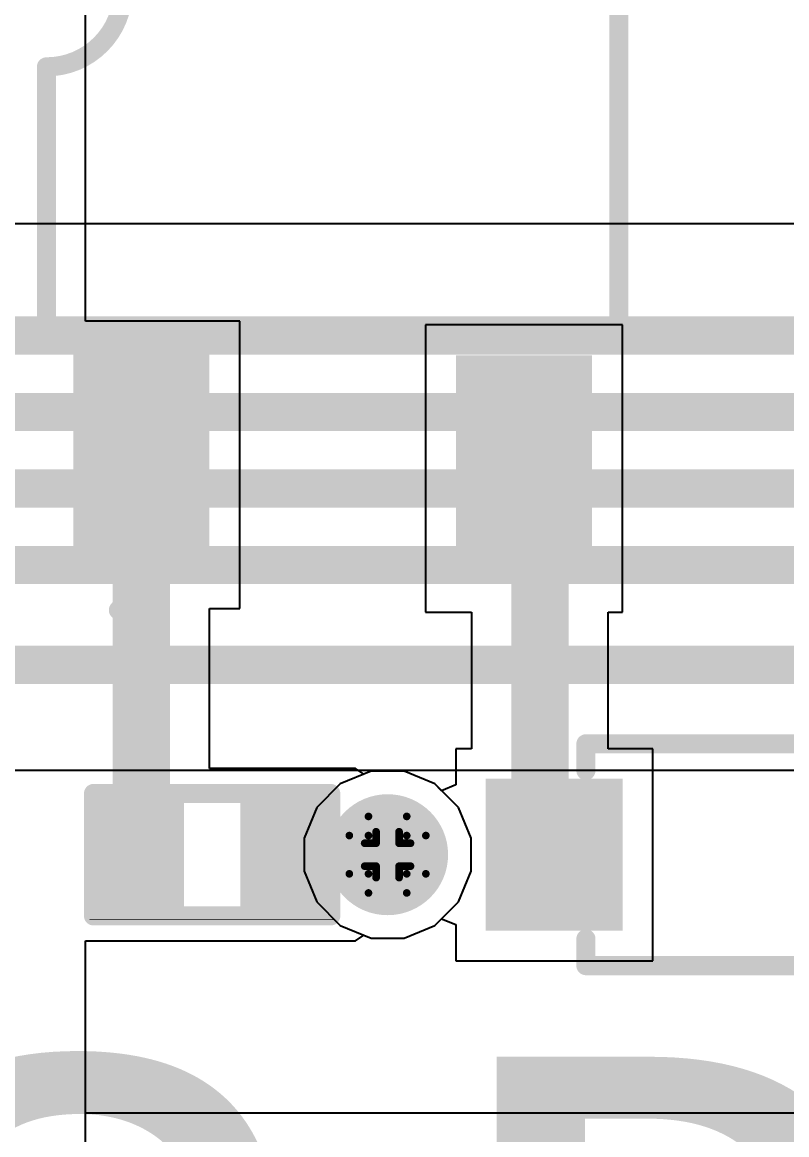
# Model space of a CAD drawing. Header units: inches. Extents: x -3 to 5259, y -3 to 5282.
# Drawn here: x 96.69 to 101.76, y 11.72 to 19.11 of the extents above; entities that cross this region are included whole.
import ezdxf

# ---------------------------------------------------------------- set-up
doc = ezdxf.new("R2010")
doc.units = ezdxf.units.IN
for name, color, linetype in [('Bottom Layer', 5, 'Continuous'), ('Bottom Solder', 6, 'Continuous'), ('Drill Drawing', 1, 'Continuous'), ('Layer 1', 16, 'Continuous'), ('Layer 2', 76, 'Continuous'), ('Top Layer', 1, 'Continuous'), ('Top Overlay', 2, 'Continuous'), ('Top Paste', 8, 'Continuous'), ('Top Solder', 216, 'Continuous'), ('Via Holes', 16, 'Continuous')]:
    doc.layers.add(name, color=color, linetype=linetype)
doc.styles.add('Arial Black_Bold', font='', dxfattribs={"height": 0.2})
doc.styles.get('Arial Black_Bold').set_extended_font_data('Arial Black', bold=True)

# ---------------------------------------------------------------- blocks, each defined once
blk = doc.blocks.new('SO_5_12')
at = {"layer": 'Top Layer'}
for points in [[(-3.84985641, 0.8699995300000001), (-3.84985641, 1.67000047), (-2.44985667, 1.67000047), (-2.44985667, 0.8699995300000001)], [(-3.87499987, -1.67000047), (-3.87499987, -0.8699995300000001), (-2.47500013, -0.8699995300000001), (-2.47500013, -1.67000047)]]:
    blk.add_hatch(color=1, dxfattribs=at).paths.add_polyline_path(points)
at = {"layer": 'Top Paste'}
for points in [[(-3.84985641, 0.8699995300000001), (-3.84985641, 1.67000047), (-2.44985667, 1.67000047), (-2.44985667, 0.8699995300000001)], [(-3.87499987, -1.67000047), (-3.87499987, -0.8699995300000001), (-2.47500013, -0.8699995300000001), (-2.47500013, -1.67000047)]]:
    blk.add_hatch(color=8, dxfattribs=at).paths.add_polyline_path(points)
at = {"layer": 'Top Solder'}
for points in [[(-3.900656409999999, 0.81919953), (-3.900656409999999, 1.72080047), (-2.39905667, 1.72080047), (-2.39905667, 0.81919953)], [(-3.92579987, -1.72080047), (-3.92579987, -0.81919953), (-2.42420013, -0.81919953), (-2.42420013, -1.72080047)]]:
    blk.add_hatch(color=216, dxfattribs=at).paths.add_polyline_path(points)
at = {"layer": 'Top Overlay'}
for points in [[(-2.29997, 1.8998692, 0.127, 0.127, 0), (-2.29997, 1.797685, 0.127, 0.127, 0)], [(-2.29997, 1.8998692, 0.127, 0.127, 0), (-0.5079745999999999, 1.8998692, 0.127, 0.127, 0)], [(0.508, 1.8998692, 0.127, 0.127, -0.9999999999999999), (-0.507746, 1.8998184, 0.127, 0.127, 0)], [(-4.115054, 1.4224, 0.127, 0.127, 0), (-3.988054, 1.2954, 0.127, 0.127, 0)], [(-4.115054, 1.4224, 0.127, 0.127, 0), (-4.115054, 1.1684, 0.127, 0.127, 0)], [(-3.988054, 1.2954, 0.127, 0.127, 0), (-4.115054, 1.1684, 0.127, 0.127, 0)], [(-2.29997, 0.7421118, 0.127, 0.127, 0), (-2.29997, -0.7421371999999999, 0.127, 0.127, 0)], [(-2.29997, -1.798066, 0.127, 0.127, 0), (-2.29997, -1.9000724, 0.127, 0.127, 0)], [(-2.29997, -1.9000724, 0.127, 0.127, 0), (2.2999954, -1.9000724, 0.127, 0.127, 0)]]:
    blk.add_lwpolyline(points, format="xyseb", dxfattribs=at)
for points in [[(-2.33172, 1.8998692, 0.0635, 0.0635, 1), (-2.26822, 1.8998692, 0.0635, 0.0635, 1)], [(-2.33172, 1.8998692, 0.0635, 0.0635, 1), (-2.26822, 1.8998692, 0.0635, 0.0635, 1)], [(-0.5397246, 1.8998692, 0.0635, 0.0635, 1), (-0.4762245999999999, 1.8998692, 0.0635, 0.0635, 1)], [(-0.539496, 1.8998184, 0.0635, 0.0635, 1), (-0.475996, 1.8998184, 0.0635, 0.0635, 1)], [(-2.33172, 1.797685, 0.0635, 0.0635, 1), (-2.26822, 1.797685, 0.0635, 0.0635, 1)], [(-4.146803999999999, 1.4224, 0.0635, 0.0635, 1), (-4.083303999999999, 1.4224, 0.0635, 0.0635, 1)], [(-4.146803999999999, 1.4224, 0.0635, 0.0635, 1), (-4.083303999999999, 1.4224, 0.0635, 0.0635, 1)], [(-4.019804, 1.2954, 0.0635, 0.0635, 1), (-3.956304, 1.2954, 0.0635, 0.0635, 1)], [(-4.019804, 1.2954, 0.0635, 0.0635, 1), (-3.956304, 1.2954, 0.0635, 0.0635, 1)], [(-4.146803999999999, 1.1684, 0.0635, 0.0635, 1), (-4.083303999999999, 1.1684, 0.0635, 0.0635, 1)], [(-4.146803999999999, 1.1684, 0.0635, 0.0635, 1), (-4.083303999999999, 1.1684, 0.0635, 0.0635, 1)], [(-2.33172, 0.7421118, 0.0635, 0.0635, 1), (-2.26822, 0.7421118, 0.0635, 0.0635, 1)], [(-2.33172, -0.7421371999999999, 0.0635, 0.0635, 1), (-2.26822, -0.7421371999999999, 0.0635, 0.0635, 1)], [(-2.33172, -1.798066, 0.0635, 0.0635, 1), (-2.26822, -1.798066, 0.0635, 0.0635, 1)], [(-2.33172, -1.9000724, 0.0635, 0.0635, 1), (-2.26822, -1.9000724, 0.0635, 0.0635, 1)], [(-2.33172, -1.9000724, 0.0635, 0.0635, 1), (-2.26822, -1.9000724, 0.0635, 0.0635, 1)]]:
    blk.add_lwpolyline(points, format="xyseb", close=True, dxfattribs=at)
blk = doc.blocks.new('R___0402_54')
at = {"layer": 'Top Layer'}
for points in [[(-0.6985, -0.3175), (-0.6985, 0.3175), (-0.2412999999999999, 0.3175), (-0.2413, -0.3175)], [(0.2412999999999999, -0.3175), (0.2413, 0.3175), (0.6985, 0.3175), (0.6985, -0.3175)]]:
    blk.add_hatch(color=1, dxfattribs=at).paths.add_polyline_path(points)
at = {"layer": 'Top Paste'}
for points in [[(-0.6985, -0.3175), (-0.6985, 0.3175), (-0.2412999999999999, 0.3175), (-0.2413, -0.3175)], [(0.2412999999999999, -0.3175), (0.2413, 0.3175), (0.6985, 0.3175), (0.6985, -0.3175)]]:
    blk.add_hatch(color=8, dxfattribs=at).paths.add_polyline_path(points)
at = {"layer": 'Top Solder'}
for points in [[(-0.75350116, -0.37250116), (-0.75350116, 0.37250116), (-0.1862988399999999, 0.37250116), (-0.18629884, -0.37250116)], [(0.1862988399999999, -0.37250116), (0.18629884, 0.37250116), (0.75350116, 0.37250116), (0.75350116, -0.37250116)]]:
    blk.add_hatch(color=216, dxfattribs=at).paths.add_polyline_path(points)
at = {"layer": 'Top Overlay'}
for points in [[(-0.7874, 0.4064, 0.127, 0.127, 0), (0.7874, 0.4064, 0.127, 0.127, 0)], [(-0.7874, -0.4064, 0.127, 0.127, 0), (-0.7874, 0.4064, 0.127, 0.127, 0)], [(0.7874, -0.4064, 0.127, 0.127, 0), (0.7874, 0.4064, 0.127, 0.127, 0)], [(-0.7874, -0.4064, 0.127, 0.127, 0), (0.7874, -0.4064, 0.127, 0.127, 0)], [(-0.8128, -0.4318, 0.0032258, 0.0032258, 0), (0.8128, -0.4318, 0.0032258, 0.0032258, 0)]]:
    blk.add_lwpolyline(points, format="xyseb", dxfattribs=at)
for points in [[(-0.8191499999999999, 0.4064, 0.0635, 0.0635, 1), (-0.7556499999999999, 0.4064, 0.0635, 0.0635, 1)], [(-0.8191499999999999, 0.4064, 0.0635, 0.0635, 1), (-0.7556499999999999, 0.4064, 0.0635, 0.0635, 1)], [(0.7556499999999999, 0.4064, 0.0635, 0.0635, 1), (0.8191499999999999, 0.4064, 0.0635, 0.0635, 1)], [(0.7556499999999999, 0.4064, 0.0635, 0.0635, 1), (0.8191499999999999, 0.4064, 0.0635, 0.0635, 1)], [(-0.8191499999999999, -0.4064, 0.0635, 0.0635, 1), (-0.7556499999999999, -0.4064, 0.0635, 0.0635, 1)], [(-0.8191499999999999, -0.4064, 0.0635, 0.0635, 1), (-0.7556499999999999, -0.4064, 0.0635, 0.0635, 1)], [(0.7556499999999999, -0.4064, 0.0635, 0.0635, 1), (0.8191499999999999, -0.4064, 0.0635, 0.0635, 1)], [(0.7556499999999999, -0.4064, 0.0635, 0.0635, 1), (0.8191499999999999, -0.4064, 0.0635, 0.0635, 1)], [(-0.81360518, -0.4318, 0.0016129, 0.0016129, 1), (-0.8119948199999999, -0.4318, 0.0016129, 0.0016129, 1)], [(0.8119948199999999, -0.4318, 0.0016129, 0.0016129, 1), (0.81360518, -0.4318, 0.0016129, 0.0016129, 1)]]:
    blk.add_lwpolyline(points, format="xyseb", close=True, dxfattribs=at)
blk = doc.blocks.new('SOD_323_201')
at = {"layer": 'Top Layer'}
for points in [[(-0.74999977, -0.4500003699999999), (-1.55000071, -0.4500003700000001), (-1.55000071, 0.4500003699999999), (-0.74999977, 0.4500003700000001)], [(1.55000071, -0.4500003699999999), (0.74999977, -0.4500003700000001), (0.74999977, 0.4500003699999999), (1.55000071, 0.4500003700000001)]]:
    blk.add_hatch(color=1, dxfattribs=at).paths.add_polyline_path(points)
at = {"layer": 'Top Overlay'}
for points in [[(-2.00751186, 0.4825847599999999), (-0.91531186, 0.4825847599999999), (-0.91531186, 0.7873847599999999), (-2.00751186, 0.7873847599999999)], [(-2.00752456, -0.50799492), (-1.57572456, -0.50799492), (-1.57572456, 0.50800508), (-2.00752456, 0.50800508)], [(-2.00753472, -0.7873872999999999), (-0.9153347199999999, -0.7873872999999999), (-0.9153347199999999, -0.4825872999999999), (-2.00753472, -0.4825872999999999)]]:
    blk.add_hatch(color=2, dxfattribs=at).paths.add_polyline_path(points)
at = {"layer": 'Top Paste'}
for points in [[(-0.74999977, -0.4500003699999999), (-1.55000071, -0.4500003700000001), (-1.55000071, 0.4500003699999999), (-0.74999977, 0.4500003700000001)], [(1.55000071, -0.4500003699999999), (0.74999977, -0.4500003700000001), (0.74999977, 0.4500003699999999), (1.55000071, 0.4500003700000001)]]:
    blk.add_hatch(color=8, dxfattribs=at).paths.add_polyline_path(points)
at = {"layer": 'Top Solder'}
for points in [[(-0.69499861, -0.5050015299999998), (-1.60500187, -0.50500153), (-1.60500187, 0.5050015299999998), (-0.69499861, 0.50500153)], [(1.60500187, -0.5050015299999998), (0.69499861, -0.50500153), (0.69499861, 0.5050015299999998), (1.60500187, 0.50500153)]]:
    blk.add_hatch(color=216, dxfattribs=at).paths.add_polyline_path(points)
at = {"layer": 'Top Overlay'}
for points in [[(0.9397999999999999, 0.7365974599999999, 0.127, 0.127, 0), (-0.91439746, 0.7366, 0.127, 0.127, 0)], [(0.9397999999999999, 0.7365974599999999, 0.127, 0.127, 0), (0.9397999999999999, 0.5588, 0.127, 0.127, 0)], [(0.9397999999999999, -0.5588, 0.127, 0.127, 0), (0.9397999999999999, -0.7365974599999999, 0.127, 0.127, 0)], [(0.9397999999999999, -0.7365974599999999, 0.127, 0.127, 0), (-0.91439746, -0.7366, 0.127, 0.127, 0)]]:
    blk.add_lwpolyline(points, format="xyseb", dxfattribs=at)
for points in [[(-0.94614746, 0.7366, 0.0635, 0.0635, 1), (-0.8826474599999999, 0.7366, 0.0635, 0.0635, 1)], [(0.9080499999999999, 0.7365974599999999, 0.0635, 0.0635, 1), (0.9715499999999999, 0.7365974599999999, 0.0635, 0.0635, 1)], [(0.9080499999999999, 0.7365974599999999, 0.0635, 0.0635, 1), (0.9715499999999999, 0.7365974599999999, 0.0635, 0.0635, 1)], [(0.9080499999999999, 0.5588, 0.0635, 0.0635, 1), (0.9715499999999999, 0.5588, 0.0635, 0.0635, 1)], [(0.9080499999999999, -0.5588, 0.0635, 0.0635, 1), (0.9715499999999999, -0.5588, 0.0635, 0.0635, 1)], [(-0.94614746, -0.7366, 0.0635, 0.0635, 1), (-0.8826474599999999, -0.7366, 0.0635, 0.0635, 1)], [(0.9080499999999999, -0.7365974599999999, 0.0635, 0.0635, 1), (0.9715499999999999, -0.7365974599999999, 0.0635, 0.0635, 1)], [(0.9080499999999999, -0.7365974599999999, 0.0635, 0.0635, 1), (0.9715499999999999, -0.7365974599999999, 0.0635, 0.0635, 1)]]:
    blk.add_lwpolyline(points, format="xyseb", close=True, dxfattribs=at)

msp = doc.modelspace()

# ---------------------------------------------------------------- hatches: boundary and pattern name
at = {"layer": 'Bottom Layer'}
h = msp.add_hatch(color=5, dxfattribs=at)
edge = h.paths.add_edge_path()
edge.add_arc((99.11499862, 13.57794338), 0.2999994, 0, 360)
at = {"layer": 'Bottom Solder'}
h = msp.add_hatch(color=6, dxfattribs=at)
edge = h.paths.add_edge_path()
edge.add_arc((99.11499862, 13.57794338), 0.4015993999999999, 0, 360)
at = {"layer": 'Layer 1'}
h = msp.add_hatch(color=16, dxfattribs=at)
edge = h.paths.add_edge_path()
edge.add_arc((99.11499862, 13.57794338), 0.2999994, 0, 360)
at = {"layer": 'Layer 2'}
h = msp.add_hatch(color=76, dxfattribs=at)
edge = h.paths.add_edge_path()
edge.add_arc((99.11499862, 13.57794338), 0.2999994, 0, 360)
at = {"layer": 'Top Layer'}
h = msp.add_hatch(color=1, dxfattribs=at)
edge = h.paths.add_edge_path()
edge.add_arc((99.11499862, 13.57794338), 0.2999994, 0, 360)
at = {"layer": 'Top Solder'}
h = msp.add_hatch(color=216, dxfattribs=at)
edge = h.paths.add_edge_path()
edge.add_arc((99.11499862, 13.57794338), 0.4015993999999999, 0, 360)
at = {"layer": 'Via Holes'}
h = msp.add_hatch(color=7, dxfattribs=at)
edge = h.paths.add_edge_path()
edge.add_arc((99.11499862, 13.57794338), 0.1499997, 0, 360)

# ---------------------------------------------------------------- linework, layer by layer
at = {"layer": 'Bottom Layer'}
for p, q in [((99.00480071999999, 14.13194278), (98.80118415999999, 14.04760208)), ((99.00480071999999, 14.13194278), (98.80118415999999, 14.04760208)), ((99.22519652, 14.13194278), (99.00480071999999, 14.13194278)), ((99.22519652, 14.13194278), (99.00480071999999, 14.13194278)), ((99.42881308, 14.04760208), (99.22519652, 14.13194278)), ((99.42881308, 14.04760208), (99.22519652, 14.13194278)), ((98.80118415999999, 14.04760208), (98.64533992, 13.89175784)), ((98.80118415999999, 14.04760208), (98.64533992, 13.89175784)), ((99.58465731999999, 13.89175784), (99.42881308, 14.04760208)), ((99.58465731999999, 13.89175784), (99.42881308, 14.04760208)), ((98.64533992, 13.89175784), (98.56099922, 13.68814128)), ((98.64533992, 13.89175784), (98.56099922, 13.68814128)), ((99.66899802, 13.68814128), (99.58465731999999, 13.89175784)), ((99.66899802, 13.68814128), (99.58465731999999, 13.89175784)), ((98.56099922, 13.68814128), (98.56099922, 13.46774548)), ((98.56099922, 13.68814128), (98.56099922, 13.46774548)), ((99.66899802, 13.46774548), (99.66899802, 13.68814128)), ((99.66899802, 13.46774548), (99.66899802, 13.68814128)), ((98.56099922, 13.46774548), (98.64533992, 13.26412892)), ((98.56099922, 13.46774548), (98.64533992, 13.26412892)), ((99.58465731999999, 13.26412892), (99.66899802, 13.46774548)), ((99.58465731999999, 13.26412892), (99.66899802, 13.46774548)), ((98.64533992, 13.26412892), (98.80118415999999, 13.10828468)), ((98.64533992, 13.26412892), (98.80118415999999, 13.10828468)), ((99.42881308, 13.10828468), (99.58465731999999, 13.26412892)), ((99.42881308, 13.10828468), (99.58465731999999, 13.26412892)), ((98.80118415999999, 13.10828468), (99.00480071999999, 13.02394398)), ((98.80118415999999, 13.10828468), (99.00480071999999, 13.02394398)), ((99.22519652, 13.02394398), (99.42881308, 13.10828468)), ((99.22519652, 13.02394398), (99.42881308, 13.10828468)), ((99.00480071999999, 13.02394398), (99.22519652, 13.02394398)), ((99.00480071999999, 13.02394398), (99.22519652, 13.02394398))]:
    msp.add_line(p, q, dxfattribs=at)
at = {"layer": 'Drill Drawing'}
for points in [[(98.98799862, 13.70494338, 0.0508, 0.0508, 0), (98.98799862, 13.83194338, 0.0508, 0.0508, 0)], [(98.98799862, 13.83194338, 0.0508, 0.0508, 0), (99.24199861999999, 13.83194338, 0.0508, 0.0508, 0)], [(99.24199861999999, 13.70494338, 0.0508, 0.0508, 0), (99.24199861999999, 13.83194338, 0.0508, 0.0508, 0)], [(99.03879862, 13.65414338, 0.0508, 0.0508, 0), (99.03879862, 13.73034338, 0.0508, 0.0508, 0)], [(99.03879862, 13.73034338, 0.0508, 0.0508, 0), (99.19119862, 13.73034338, 0.0508, 0.0508, 0)], [(99.19119862, 13.65414338, 0.0508, 0.0508, 0), (99.19119862, 13.73034338, 0.0508, 0.0508, 0)], [(98.86099861999999, 13.45094338, 0.0508, 0.0508, 0), (98.86099861999999, 13.70494338, 0.0508, 0.0508, 0)], [(98.86099861999999, 13.70494338, 0.0508, 0.0508, 0), (98.98799862, 13.70494338, 0.0508, 0.0508, 0)], [(98.96259862, 13.50174338, 0.0508, 0.0508, 0), (98.96259862, 13.65414338, 0.0508, 0.0508, 0)], [(98.96259862, 13.65414338, 0.0508, 0.0508, 0), (99.03879862, 13.65414338, 0.0508, 0.0508, 0)], [(99.19119862, 13.65414338, 0.0508, 0.0508, 0), (99.26739862, 13.65414338, 0.0508, 0.0508, 0)], [(99.24199861999999, 13.70494338, 0.0508, 0.0508, 0), (99.36899861999999, 13.70494338, 0.0508, 0.0508, 0)], [(99.26739862, 13.50174338, 0.0508, 0.0508, 0), (99.26739862, 13.65414338, 0.0508, 0.0508, 0)], [(99.36899861999999, 13.45094338, 0.0508, 0.0508, 0), (99.36899861999999, 13.70494338, 0.0508, 0.0508, 0)], [(98.96259862, 13.50174338, 0.0508, 0.0508, 0), (99.03879862, 13.50174338, 0.0508, 0.0508, 0)], [(99.03879862, 13.42554338, 0.0508, 0.0508, 0), (99.03879862, 13.50174338, 0.0508, 0.0508, 0)], [(99.19119862, 13.50174338, 0.0508, 0.0508, 0), (99.26739862, 13.50174338, 0.0508, 0.0508, 0)], [(99.19119862, 13.42554338, 0.0508, 0.0508, 0), (99.19119862, 13.50174338, 0.0508, 0.0508, 0)], [(98.86099861999999, 13.45094338, 0.0508, 0.0508, 0), (98.98799862, 13.45094338, 0.0508, 0.0508, 0)], [(98.98799862, 13.32394338, 0.0508, 0.0508, 0), (98.98799862, 13.45094338, 0.0508, 0.0508, 0)], [(99.03879862, 13.42554338, 0.0508, 0.0508, 0), (99.19119862, 13.42554338, 0.0508, 0.0508, 0)], [(99.24199861999999, 13.45094338, 0.0508, 0.0508, 0), (99.36899861999999, 13.45094338, 0.0508, 0.0508, 0)], [(99.24199861999999, 13.32394338, 0.0508, 0.0508, 0), (99.24199861999999, 13.45094338, 0.0508, 0.0508, 0)], [(98.98799862, 13.32394338, 0.0508, 0.0508, 0), (99.24199861999999, 13.32394338, 0.0508, 0.0508, 0)]]:
    msp.add_lwpolyline(points, format="xyseb", dxfattribs=at)
for points in [[(98.97529861999999, 13.83194338, 0.0254, 0.0254, 1), (99.00069862, 13.83194338, 0.0254, 0.0254, 1)], [(98.97529861999999, 13.83194338, 0.0254, 0.0254, 1), (99.00069862, 13.83194338, 0.0254, 0.0254, 1)], [(99.22929862, 13.83194338, 0.0254, 0.0254, 1), (99.25469862, 13.83194338, 0.0254, 0.0254, 1)], [(99.22929862, 13.83194338, 0.0254, 0.0254, 1), (99.25469862, 13.83194338, 0.0254, 0.0254, 1)], [(99.02609861999998, 13.73034338, 0.0254, 0.0254, 1), (99.05149862, 13.73034338, 0.0254, 0.0254, 1)], [(99.02609861999998, 13.73034338, 0.0254, 0.0254, 1), (99.05149862, 13.73034338, 0.0254, 0.0254, 1)], [(99.17849862, 13.73034338, 0.0254, 0.0254, 1), (99.20389861999999, 13.73034338, 0.0254, 0.0254, 1)], [(99.17849862, 13.73034338, 0.0254, 0.0254, 1), (99.20389861999999, 13.73034338, 0.0254, 0.0254, 1)], [(98.84829862, 13.70494338, 0.0254, 0.0254, 1), (98.87369862, 13.70494338, 0.0254, 0.0254, 1)], [(98.84829862, 13.70494338, 0.0254, 0.0254, 1), (98.87369862, 13.70494338, 0.0254, 0.0254, 1)], [(98.94989862, 13.65414338, 0.0254, 0.0254, 1), (98.97529861999999, 13.65414338, 0.0254, 0.0254, 1)], [(98.94989862, 13.65414338, 0.0254, 0.0254, 1), (98.97529861999999, 13.65414338, 0.0254, 0.0254, 1)], [(98.97529861999999, 13.70494338, 0.0254, 0.0254, 1), (99.00069862, 13.70494338, 0.0254, 0.0254, 1)], [(98.97529861999999, 13.70494338, 0.0254, 0.0254, 1), (99.00069862, 13.70494338, 0.0254, 0.0254, 1)], [(99.02609861999998, 13.65414338, 0.0254, 0.0254, 1), (99.05149862, 13.65414338, 0.0254, 0.0254, 1)], [(99.02609861999998, 13.65414338, 0.0254, 0.0254, 1), (99.05149862, 13.65414338, 0.0254, 0.0254, 1)], [(99.17849862, 13.65414338, 0.0254, 0.0254, 1), (99.20389861999999, 13.65414338, 0.0254, 0.0254, 1)], [(99.17849862, 13.65414338, 0.0254, 0.0254, 1), (99.20389861999999, 13.65414338, 0.0254, 0.0254, 1)], [(99.22929862, 13.70494338, 0.0254, 0.0254, 1), (99.25469862, 13.70494338, 0.0254, 0.0254, 1)], [(99.22929862, 13.70494338, 0.0254, 0.0254, 1), (99.25469862, 13.70494338, 0.0254, 0.0254, 1)], [(99.25469862, 13.65414338, 0.0254, 0.0254, 1), (99.28009861999999, 13.65414338, 0.0254, 0.0254, 1)], [(99.25469862, 13.65414338, 0.0254, 0.0254, 1), (99.28009861999999, 13.65414338, 0.0254, 0.0254, 1)], [(99.35629862, 13.70494338, 0.0254, 0.0254, 1), (99.38169862, 13.70494338, 0.0254, 0.0254, 1)], [(99.35629862, 13.70494338, 0.0254, 0.0254, 1), (99.38169862, 13.70494338, 0.0254, 0.0254, 1)], [(98.94989862, 13.50174338, 0.0254, 0.0254, 1), (98.97529861999999, 13.50174338, 0.0254, 0.0254, 1)], [(98.94989862, 13.50174338, 0.0254, 0.0254, 1), (98.97529861999999, 13.50174338, 0.0254, 0.0254, 1)], [(99.02609861999998, 13.50174338, 0.0254, 0.0254, 1), (99.05149862, 13.50174338, 0.0254, 0.0254, 1)], [(99.02609861999998, 13.50174338, 0.0254, 0.0254, 1), (99.05149862, 13.50174338, 0.0254, 0.0254, 1)], [(99.17849862, 13.50174338, 0.0254, 0.0254, 1), (99.20389861999999, 13.50174338, 0.0254, 0.0254, 1)], [(99.17849862, 13.50174338, 0.0254, 0.0254, 1), (99.20389861999999, 13.50174338, 0.0254, 0.0254, 1)], [(99.25469862, 13.50174338, 0.0254, 0.0254, 1), (99.28009861999999, 13.50174338, 0.0254, 0.0254, 1)], [(99.25469862, 13.50174338, 0.0254, 0.0254, 1), (99.28009861999999, 13.50174338, 0.0254, 0.0254, 1)], [(98.84829862, 13.45094338, 0.0254, 0.0254, 1), (98.87369862, 13.45094338, 0.0254, 0.0254, 1)], [(98.84829862, 13.45094338, 0.0254, 0.0254, 1), (98.87369862, 13.45094338, 0.0254, 0.0254, 1)], [(98.97529861999999, 13.45094338, 0.0254, 0.0254, 1), (99.00069862, 13.45094338, 0.0254, 0.0254, 1)], [(98.97529861999999, 13.45094338, 0.0254, 0.0254, 1), (99.00069862, 13.45094338, 0.0254, 0.0254, 1)], [(99.02609861999998, 13.42554338, 0.0254, 0.0254, 1), (99.05149862, 13.42554338, 0.0254, 0.0254, 1)], [(99.02609861999998, 13.42554338, 0.0254, 0.0254, 1), (99.05149862, 13.42554338, 0.0254, 0.0254, 1)], [(99.17849862, 13.42554338, 0.0254, 0.0254, 1), (99.20389861999999, 13.42554338, 0.0254, 0.0254, 1)], [(99.17849862, 13.42554338, 0.0254, 0.0254, 1), (99.20389861999999, 13.42554338, 0.0254, 0.0254, 1)], [(99.22929862, 13.45094338, 0.0254, 0.0254, 1), (99.25469862, 13.45094338, 0.0254, 0.0254, 1)], [(99.22929862, 13.45094338, 0.0254, 0.0254, 1), (99.25469862, 13.45094338, 0.0254, 0.0254, 1)], [(99.35629862, 13.45094338, 0.0254, 0.0254, 1), (99.38169862, 13.45094338, 0.0254, 0.0254, 1)], [(99.35629862, 13.45094338, 0.0254, 0.0254, 1), (99.38169862, 13.45094338, 0.0254, 0.0254, 1)], [(98.97529861999999, 13.32394338, 0.0254, 0.0254, 1), (99.00069862, 13.32394338, 0.0254, 0.0254, 1)], [(98.97529861999999, 13.32394338, 0.0254, 0.0254, 1), (99.00069862, 13.32394338, 0.0254, 0.0254, 1)], [(99.22929862, 13.32394338, 0.0254, 0.0254, 1), (99.25469862, 13.32394338, 0.0254, 0.0254, 1)], [(99.22929862, 13.32394338, 0.0254, 0.0254, 1), (99.25469862, 13.32394338, 0.0254, 0.0254, 1)]]:
    msp.add_lwpolyline(points, format="xyseb", close=True, dxfattribs=at)
at = {"layer": 'Layer 1'}
for p, q in [((99.00480071999999, 14.13194278), (98.80118415999999, 14.04760208)), ((99.22519652, 14.13194278), (99.00480071999999, 14.13194278)), ((99.42881308, 14.04760208), (99.22519652, 14.13194278)), ((98.80118415999999, 14.04760208), (98.64533992, 13.89175784)), ((99.58465731999999, 13.89175784), (99.42881308, 14.04760208)), ((98.64533992, 13.89175784), (98.56099922, 13.68814128)), ((99.66899802, 13.68814128), (99.58465731999999, 13.89175784)), ((98.56099922, 13.68814128), (98.56099922, 13.46774548)), ((99.66899802, 13.46774548), (99.66899802, 13.68814128)), ((98.56099922, 13.46774548), (98.64533992, 13.26412892)), ((99.58465731999999, 13.26412892), (99.66899802, 13.46774548)), ((98.64533992, 13.26412892), (98.80118415999999, 13.10828468)), ((99.42881308, 13.10828468), (99.58465731999999, 13.26412892)), ((98.80118415999999, 13.10828468), (99.00480071999999, 13.02394398)), ((99.22519652, 13.02394398), (99.42881308, 13.10828468)), ((99.00480071999999, 13.02394398), (99.22519652, 13.02394398))]:
    msp.add_line(p, q, dxfattribs=at)
at = {"layer": 'Layer 2'}
for p, q in [((102.50280744, 17.76730762), (77.64703037999999, 17.76730762)), ((66.28051767999999, 14.1388973), (121.85941846, 14.1388973))]:
    msp.add_line(p, q, dxfattribs=at)
for points in [[(67.14814104, 17.02559714, 0.254, 0.254, 0), (125.29554824, 17.02559714, 0.254, 0.254, 0)], [(66.93772236, 16.51759714, 0.254, 0.254, 0), (126.53616552, 16.51759714, 0.254, 0.254, 0)], [(66.72730368, 16.00959714, 0.254, 0.254, 0), (127.33098232, 16.00959714, 0.254, 0.254, 0)], [(66.51688499999999, 15.50159714, 0.254, 0.254, 0), (132.67625992, 15.50159714, 0.254, 0.254, 0)], [(66.46091356000001, 14.8391499, 0.254, 0.254, 0), (119.6246401, 14.8391499, 0.254, 0.254, 0)]]:
    msp.add_lwpolyline(points, format="xyseb", dxfattribs=at)
at = {"layer": 'Top Layer'}
for p, q in [((97.1102579, 17.12124338), (97.1102579, 21.51295926)), ((97.1102579, 17.12124338), (97.1102579, 21.51295926)), ((98.13430462, 17.12124338), (97.1102579, 17.12124338)), ((98.13430462, 17.12124338), (97.1102579, 17.12124338)), ((98.13430462, 15.21324618), (98.13430462, 17.12124338)), ((98.13430462, 15.21324618), (98.13430462, 17.12124338)), ((100.67430462, 17.09609992), (99.36630622, 17.09609992)), ((99.36630622, 17.09609992), (99.36630622, 15.18810272)), ((100.67430462, 17.09609992), (99.36630622, 17.09609992)), ((99.36630622, 17.09609992), (99.36630622, 15.18810272)), ((100.67430462, 15.18810272), (100.67430462, 17.09609992)), ((100.67430462, 15.18810272), (100.67430462, 17.09609992)), ((97.93351254, 14.14944338), (97.93351254, 15.21324618)), ((97.93351254, 15.21324618), (98.13430462, 15.21324618)), ((97.93351254, 14.14944338), (97.93351254, 15.21324618)), ((97.93351254, 15.21324618), (98.13430462, 15.21324618)), ((99.36630622, 15.18810272), (99.67281055999999, 15.18810272)), ((99.36630622, 15.18810272), (99.67281055999999, 15.18810272)), ((99.67281055999999, 15.18810272), (99.67281055999999, 14.28167832)), ((99.67281055999999, 15.18810272), (99.67281055999999, 14.28167832)), ((100.5792248, 14.28167832), (100.5792248, 15.18810272)), ((100.5792248, 15.18810272), (100.67430462, 15.18810272)), ((100.5792248, 14.28167832), (100.5792248, 15.18810272)), ((100.5792248, 15.18810272), (100.67430462, 15.18810272)), ((99.67281055999999, 14.28167832), (99.56740056, 14.28167832)), ((99.56740056, 14.28167832), (99.56740056, 14.04176262)), ((99.67281055999999, 14.28167832), (99.56740056, 14.28167832)), ((99.56740056, 14.28167832), (99.56740056, 14.04176262)), ((100.87539896, 14.28167832), (100.5792248, 14.28167832)), ((100.87539896, 14.28167832), (100.5792248, 14.28167832)), ((100.87539896, 12.87368012), (100.87539896, 14.28167832)), ((100.87539896, 12.87368012), (100.87539896, 14.28167832)), ((98.90270542, 14.14944338), (97.93351254, 14.14944338)), ((98.90270542, 14.14944338), (97.93351254, 14.14944338)), ((98.95794534, 14.11253464), (98.90270542, 14.14944592)), ((98.90270542, 14.14944592), (98.90270542, 14.14944338)), ((98.95794534, 14.11253464), (98.90270542, 14.14944592)), ((98.90270542, 14.14944592), (98.90270542, 14.14944338)), ((99.00480071999999, 14.13194278), (98.95794534, 14.11253464)), ((99.00480071999999, 14.13194278), (98.95794534, 14.11253464)), ((99.22519652, 14.13194278), (99.00480071999999, 14.13194278)), ((99.22519652, 14.13194278), (99.00480071999999, 14.13194278)), ((99.42881308, 14.04760208), (99.22519652, 14.13194278)), ((99.42881308, 14.04760208), (99.22519652, 14.13194278)), ((99.47353231999999, 14.00288284), (99.42881308, 14.04760208)), ((99.47353231999999, 14.00288284), (99.42881308, 14.04760208)), ((99.56740056, 14.04176262), (99.47353231999999, 14.00288284)), ((99.56740056, 14.04176262), (99.47353231999999, 14.00288284)), ((99.42881308, 13.10828468), (99.47353231999999, 13.15300392)), ((99.42881308, 13.10828468), (99.47353231999999, 13.15300392)), ((99.47353231999999, 13.15300392), (99.56740056, 13.11412414)), ((99.47353231999999, 13.15300392), (99.56740056, 13.11412414)), ((99.22519652, 13.02394398), (99.42881308, 13.10828468)), ((99.22519652, 13.02394398), (99.42881308, 13.10828468)), ((99.56740056, 13.11412414), (99.56740056, 12.87368012)), ((99.56740056, 13.11412414), (99.56740056, 12.87368012)), ((97.1102579, 7.880256019999999), (97.1102579, 13.00644338)), ((97.1102579, 13.00644338), (98.90270542, 13.00644338)), ((97.1102579, 11.86179746), (97.1102579, 13.00644338)), ((97.1102579, 13.00644338), (98.90270542, 13.00644338)), ((98.90270542, 13.00644084), (98.95794534, 13.04335212)), ((98.90270542, 13.00644084), (98.95794534, 13.04335212)), ((98.90270542, 13.00644338), (98.90270542, 13.00644084)), ((98.90270542, 13.00644338), (98.90270542, 13.00644084)), ((98.95794534, 13.04335212), (99.00480071999999, 13.02394398)), ((98.95794534, 13.04335212), (99.00480071999999, 13.02394398)), ((99.00480071999999, 13.02394398), (99.22519652, 13.02394398)), ((99.00480071999999, 13.02394398), (99.22519652, 13.02394398)), ((99.56740056, 12.87368012), (100.87539896, 12.87368012)), ((99.56740056, 12.87368012), (100.87539896, 12.87368012)), ((102.06819312, 11.86179746), (97.1102579, 11.86179746))]:
    msp.add_line(p, q, dxfattribs=at)
for points in [[(97.48030542, 13.65151702, 0.3809999999999999, 0.3809999999999999, 0), (97.48030542, 16.16724478, 0.3809999999999999, 0.3809999999999999, 0)], [(100.02030542, 16.14210132, 0.3809999999999999, 0.3809999999999999, 0), (100.12601768, 16.03638906, 0.3809999999999999, 0.3809999999999999, 0)], [(100.12601768, 16.03638906, 0.3809999999999999, 0.3809999999999999, 0), (100.12601768, 16.14210132, 0.3809999999999999, 0.3809999999999999, 0)], [(100.12601768, 13.6730613, 0.3809999999999999, 0.3809999999999999, 0), (100.12601768, 16.03638906, 0.3809999999999999, 0.3809999999999999, 0)], [(100.12601768, 13.6730613, 0.3809999999999999, 0.3809999999999999, 0), (100.22139976, 13.57767922, 0.3809999999999999, 0.3809999999999999, 0)], [(98.42010542, 13.57794338, 0.3809999999999999, 0.3809999999999999, 0), (99.11499862, 13.57794338, 0.3809999999999999, 0.3809999999999999, 0)]]:
    msp.add_lwpolyline(points, format="xyseb", dxfattribs=at)
for points in [[(97.38505542, 16.16724478, 0.1905, 0.1905, 1), (97.57555541999999, 16.16724478, 0.1905, 0.1905, 1)], [(99.92505541999999, 16.14210132, 0.1905, 0.1905, 1), (100.11555542, 16.14210132, 0.1905, 0.1905, 1)], [(100.03076768, 16.14210132, 0.1905, 0.1905, 1), (100.22126768, 16.14210132, 0.1905, 0.1905, 1)], [(100.03076768, 16.03638906, 0.1905, 0.1905, 1), (100.22126768, 16.03638906, 0.1905, 0.1905, 1)], [(100.03076768, 16.03638906, 0.1905, 0.1905, 1), (100.22126768, 16.03638906, 0.1905, 0.1905, 1)], [(100.03076768, 16.03638906, 0.1905, 0.1905, 1), (100.22126768, 16.03638906, 0.1905, 0.1905, 1)], [(97.38505542, 13.65151702, 0.1905, 0.1905, 1), (97.57555541999999, 13.65151702, 0.1905, 0.1905, 1)], [(100.03076768, 13.6730613, 0.1905, 0.1905, 1), (100.22126768, 13.6730613, 0.1905, 0.1905, 1)], [(100.03076768, 13.6730613, 0.1905, 0.1905, 1), (100.22126768, 13.6730613, 0.1905, 0.1905, 1)], [(98.32485541999999, 13.57794338, 0.1905, 0.1905, 1), (98.51535542, 13.57794338, 0.1905, 0.1905, 1)], [(99.01974861999999, 13.57794338, 0.1905, 0.1905, 1), (99.21024862, 13.57794338, 0.1905, 0.1905, 1)], [(100.12614976, 13.57767922, 0.1905, 0.1905, 1), (100.31664976, 13.57767922, 0.1905, 0.1905, 1)]]:
    msp.add_lwpolyline(points, format="xyseb", close=True, dxfattribs=at)

# ---------------------------------------------------------------- block references
for name, p, rotation in [('SO_5_12', (98.75030541999999, 19.31710132), 90), ('SOD_323_201', (101.3714, 13.57767922), 180)]:
    msp.add_blockref(name, p, dxfattribs=dict(rotation=rotation))
msp.add_blockref('R___0402_54', (97.95020542, 13.57794338))

# ---------------------------------------------------------------- texts
at = {"layer": 'Top Overlay', "style": 'Arial Black_Bold'}
msp.add_text('BLDC DRIVER - 2', height=2.54, rotation=360, dxfattribs=at).set_placement((87.1603032, 9.69630522))

doc.saveas('drawing.dxf')
